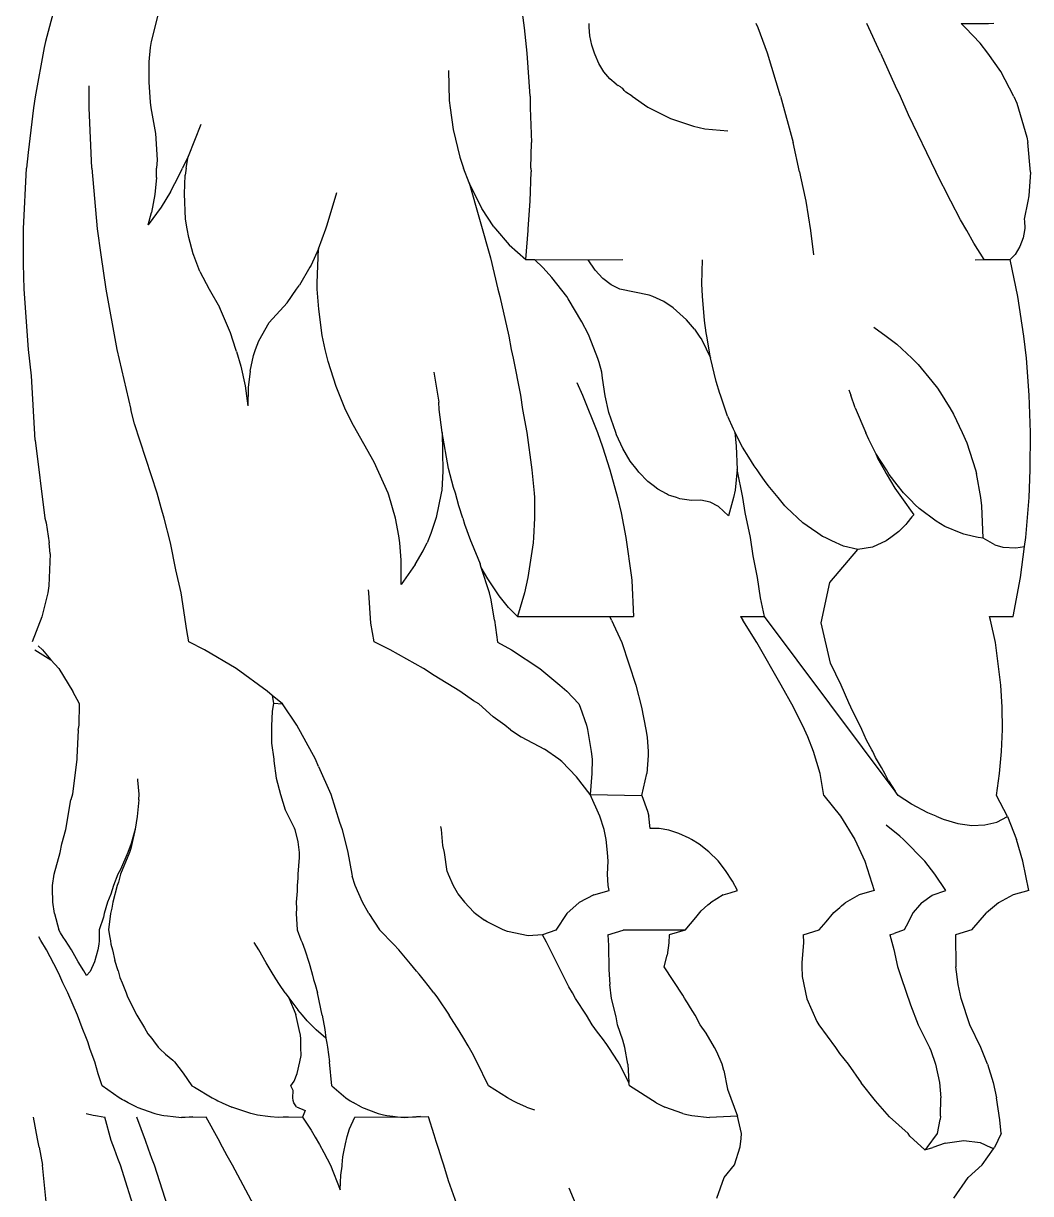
# Model space of a CAD drawing. Extents: x -1563 to 1637, y -685 to 815.
# Drawn here: x 1121.6 to 1187.1, y -41.4 to 34.6 of the extents above; entities that cross this region are included whole.
import ezdxf

# ---------------------------------------------------------------- set-up
doc = ezdxf.new("R2010")
doc.units = 0
doc.header["$MEASUREMENT"] = 0
doc.layers.get('0').update_dxf_attribs({"linetype": 'CONTINUOUS'})

msp = doc.modelspace()

# ---------------------------------------------------------------- linework, layer by layer
at = {"color": 22}
for p, q in [((1124.944, 40.573), (1123.066, 33.437)), ((1154.194, 34.316), (1153.958, 36.089)), ((1130.423, 35.405), (1129.931, 33.435)), ((1154.357, 32.682), (1154.194, 34.316)), ((1158.39, 34.362), (1158.393, 34.605)), ((1158.431, 33.804), (1158.39, 34.362)), ((1169.363, 34.316), (1169.241, 34.605)), ((1169.974, 32.682), (1169.363, 34.316)), ((1177.323, 32.682), (1176.424, 34.605)), ((1182.558, 34.598), (1184.34, 34.604)), ((1182.843, 34.316), (1182.558, 34.598)), ((1183.801, 33.32), (1182.843, 34.316)), ((1184.34, 34.604), (1184.681, 34.619)), ((1158.563, 33.184), (1158.431, 33.804)), ((1122.971, 33.029), (1122.392, 29.839)), ((1123.066, 33.437), (1122.971, 33.029)), ((1129.871, 33.029), (1129.783, 32.103)), ((1129.931, 33.435), (1129.871, 33.029)), ((1158.742, 32.682), (1158.563, 33.184)), ((1184.297, 32.682), (1183.801, 33.32)), ((1129.783, 32.103), (1129.764, 30.783)), ((1154.55, 29.875), (1154.357, 32.682)), ((1158.773, 32.572), (1158.742, 32.682)), ((1159.026, 31.992), (1158.773, 32.572)), ((1159.348, 31.465), (1159.026, 31.992)), ((1170.823, 29.875), (1169.974, 32.682)), ((1177.323, 32.682), (1178.262, 30.551)), ((1185.142, 31.486), (1184.297, 32.682)), ((1149.24, 31.541), (1149.296, 29.594)), ((1159.727, 31.013), (1159.348, 31.465)), ((1185.986, 29.857), (1185.142, 31.486)), ((1125.894, 29.129), (1125.887, 30.555)), ((1129.764, 30.783), (1129.855, 29.499)), ((1160.149, 30.652), (1159.727, 31.013)), ((1160.149, 30.652), (1160.265, 30.577)), ((1160.421, 30.491), (1160.265, 30.577)), ((1160.484, 30.426), (1160.421, 30.491)), ((1160.566, 30.383), (1160.484, 30.426)), ((1178.262, 30.551), (1178.598, 29.875)), ((1122.392, 29.839), (1122.276, 29.129)), ((1154.55, 29.875), (1154.549, 29.129)), ((1160.661, 30.246), (1160.566, 30.383)), ((1160.778, 30.148), (1160.661, 30.246)), ((1161.191, 29.875), (1160.778, 30.148)), ((1161.191, 29.875), (1162.205, 29.173)), ((1170.823, 29.875), (1171.652, 26.876)), ((1178.598, 29.875), (1179.109, 28.679)), ((1185.986, 29.857), (1186.179, 29.427)), ((1122.276, 29.129), (1121.928, 26.228)), ((1126.077, 25.204), (1125.894, 29.129)), ((1129.855, 29.499), (1129.908, 29.129)), ((1129.908, 29.129), (1130.217, 27.454)), ((1149.296, 29.594), (1149.346, 29.129)), ((1149.346, 29.129), (1149.559, 27.713)), ((1154.549, 29.129), (1154.642, 26.876)), ((1162.205, 29.173), (1163.666, 28.426)), ((1186.179, 29.427), (1186.83, 27.215)), ((1163.666, 28.426), (1165.159, 27.919)), ((1179.109, 28.679), (1180.905, 24.97)), ((1130.217, 27.454), (1130.308, 25.746)), ((1133.16, 28.036), (1132.331, 25.963)), ((1149.559, 27.713), (1149.985, 25.925)), ((1165.159, 27.919), (1165.91, 27.757)), ((1165.91, 27.757), (1167.409, 27.622)), ((1154.606, 25.204), (1154.642, 26.876)), ((1172.062, 24.97), (1171.652, 26.876)), ((1186.83, 27.215), (1186.883, 26.876)), ((1187.059, 24.952), (1186.883, 26.876)), ((1121.928, 26.228), (1121.835, 25.204)), ((1132.331, 25.963), (1131.958, 25.204)), ((1132.202, 25.204), (1132.331, 25.963)), ((1149.985, 25.925), (1150.228, 25.204)), ((1121.64, 21.269), (1121.835, 25.204)), ((1126.077, 25.204), (1126.425, 21.269)), ((1130.272, 24.588), (1130.279, 25.204)), ((1130.308, 25.746), (1130.279, 25.204)), ((1131.752, 24.746), (1131.958, 25.204)), ((1132.202, 25.204), (1132.144, 24.753)), ((1150.585, 24.259), (1150.228, 25.204)), ((1154.606, 25.204), (1154.611, 24.97)), ((1130.272, 24.588), (1130.165, 23.489)), ((1131.184, 23.669), (1131.752, 24.746)), ((1132.087, 23.529), (1132.144, 24.753)), ((1154.561, 23.062), (1154.611, 24.97)), ((1172.062, 24.97), (1172.118, 24.641)), ((1172.118, 24.641), (1172.457, 23.062)), ((1181.881, 23.062), (1180.905, 24.97)), ((1187.059, 24.952), (1186.957, 23.4)), ((1131.184, 23.669), (1130.569, 22.667)), ((1141.373, 21.523), (1141.983, 23.614)), ((1150.585, 24.259), (1151.981, 19.38)), ((1151.423, 22.576), (1150.585, 24.259)), ((1130.165, 23.489), (1129.954, 22.327)), ((1132.166, 21.891), (1132.087, 23.529)), ((1154.429, 21.269), (1154.561, 23.062)), ((1172.457, 23.062), (1172.776, 21.161)), ((1182.515, 21.848), (1181.881, 23.062)), ((1186.903, 23.062), (1186.663, 21.897)), ((1186.957, 23.4), (1186.903, 23.062)), ((1130.569, 22.667), (1129.738, 21.528)), ((1129.738, 21.528), (1129.954, 22.327)), ((1152.198, 21.387), (1151.423, 22.576)), ((1132.257, 21.269), (1132.166, 21.891)), ((1141.271, 21.269), (1141.373, 21.523)), ((1152.198, 21.387), (1152.295, 21.269)), ((1182.924, 21.161), (1182.515, 21.848)), ((1186.663, 21.897), (1186.672, 21.754)), ((1186.672, 21.754), (1186.698, 21.294)), ((1186.698, 21.294), (1186.681, 21.161)), ((1121.622, 18.977), (1121.64, 21.269)), ((1126.425, 21.269), (1126.647, 19.566)), ((1132.364, 20.7), (1132.257, 21.269)), ((1132.662, 19.636), (1132.364, 20.7)), ((1140.806, 19.972), (1141.271, 21.269)), ((1152.295, 21.269), (1153.198, 20.227)), ((1154.276, 19.275), (1154.426, 21.161)), ((1154.426, 21.161), (1154.429, 21.269)), ((1172.776, 21.161), (1172.966, 19.577)), ((1183.381, 20.328), (1182.924, 21.161)), ((1186.597, 20.684), (1186.384, 20.108)), ((1186.636, 20.906), (1186.597, 20.684)), ((1186.681, 21.161), (1186.636, 20.906)), ((1140.806, 19.972), (1140.313, 18.898)), ((1140.71, 17.754), (1140.806, 19.972)), ((1153.198, 20.227), (1154.276, 19.275)), ((1184.051, 19.275), (1183.381, 20.328)), ((1186.384, 20.108), (1186.078, 19.604)), ((1126.647, 19.566), (1126.971, 17.336)), ((1132.692, 19.538), (1132.662, 19.636)), ((1133.084, 18.498), (1132.692, 19.538)), ((1151.981, 19.38), (1152.456, 17.336)), ((1154.276, 19.275), (1154.827, 19.275)), ((1154.827, 19.275), (1158.318, 19.239)), ((1155.4, 18.723), (1154.827, 19.275)), ((1158.318, 19.239), (1160.57, 19.275)), ((1158.778, 18.577), (1158.318, 19.239)), ((1165.716, 17.682), (1165.756, 19.242)), ((1183.472, 19.241), (1184.051, 19.275)), ((1184.051, 19.275), (1185.74, 19.275)), ((1186.078, 19.604), (1185.74, 19.275)), ((1186.234, 16.855), (1185.74, 19.275)), ((1121.673, 17.336), (1121.622, 18.977)), ((1133.084, 18.498), (1133.702, 17.336)), ((1140.237, 18.764), (1139.564, 17.595)), ((1140.313, 18.898), (1140.237, 18.764)), ((1155.967, 18.091), (1155.4, 18.723)), ((1159.278, 18.044), (1158.778, 18.577)), ((1139.37, 17.336), (1139.564, 17.595)), ((1140.722, 17.336), (1140.71, 17.754)), ((1156.931, 16.855), (1155.967, 18.091)), ((1159.821, 17.624), (1159.278, 18.044)), ((1160.386, 17.331), (1159.821, 17.624)), ((1165.758, 16.876), (1165.716, 17.682)), ((1121.957, 13.419), (1121.673, 17.336)), ((1126.971, 17.336), (1127.703, 13.419)), ((1133.702, 17.336), (1134.368, 16.173)), ((1138.755, 16.464), (1139.37, 17.336)), ((1140.812, 16.033), (1140.722, 17.336)), ((1152.456, 17.336), (1152.588, 16.855)), ((1152.588, 16.855), (1153.164, 14.286)), ((1157.029, 16.72), (1156.931, 16.855)), ((1162.282, 16.962), (1160.386, 17.331)), ((1162.526, 16.855), (1162.282, 16.962)), ((1163.231, 16.538), (1162.526, 16.855)), ((1165.873, 15.305), (1165.758, 16.876)), ((1186.629, 14.286), (1186.234, 16.855)), ((1135.088, 14.499), (1134.368, 16.173)), ((1137.602, 15.183), (1138.755, 16.464)), ((1141.046, 14.323), (1140.812, 16.033)), ((1157.92, 15.225), (1157.029, 16.72)), ((1163.841, 16.132), (1163.231, 16.538)), ((1164.704, 15.355), (1163.841, 16.132)), ((1158.32, 14.438), (1157.92, 15.225)), ((1165.232, 14.735), (1164.704, 15.355)), ((1165.988, 14.5), (1165.873, 15.305)), ((1135.428, 13.419), (1135.088, 14.499)), ((1136.915, 13.98), (1137.602, 15.183)), ((1165.232, 14.735), (1165.545, 14.286)), ((1166.033, 14.286), (1165.988, 14.5)), ((1176.879, 14.872), (1177.692, 14.286)), ((1136.704, 13.419), (1136.915, 13.98)), ((1141.232, 13.419), (1141.046, 14.323)), ((1153.164, 14.286), (1153.328, 13.419)), ((1158.385, 14.286), (1158.32, 14.438)), ((1158.957, 12.834), (1158.385, 14.286)), ((1165.545, 14.286), (1165.703, 14.046)), ((1165.703, 14.046), (1166.283, 12.888)), ((1166.283, 12.888), (1166.033, 14.286)), ((1177.692, 14.286), (1178.386, 13.774)), ((1178.386, 13.774), (1179.345, 12.87)), ((1186.797, 12.87), (1186.629, 14.286)), ((1122.153, 11.712), (1121.957, 13.419)), ((1127.703, 13.419), (1128.595, 9.531)), ((1135.475, 13.287), (1135.428, 13.419)), ((1135.475, 13.287), (1135.744, 12.348)), ((1136.356, 12.008), (1136.577, 13.038)), ((1136.577, 13.038), (1136.704, 13.419)), ((1141.425, 12.644), (1141.232, 13.419)), ((1153.328, 13.419), (1153.455, 12.87)), ((1135.744, 12.348), (1136.026, 11.064)), ((1141.948, 11.017), (1141.425, 12.644)), ((1153.455, 12.87), (1153.916, 10.459)), ((1159.029, 12.587), (1158.957, 12.834)), ((1159.208, 11.943), (1159.029, 12.587)), ((1166.644, 11.337), (1166.283, 12.888)), ((1179.345, 12.87), (1179.774, 12.451)), ((1179.774, 12.451), (1180.645, 11.373)), ((1186.987, 10.459), (1186.797, 12.87)), ((1122.398, 7.526), (1122.153, 11.712)), ((1136.356, 12.008), (1136.239, 10.957)), ((1148.287, 11.942), (1148.61, 9.995)), ((1159.264, 11.558), (1159.208, 11.943)), ((1159.43, 10.413), (1159.264, 11.558)), ((1136.026, 11.064), (1136.215, 9.762)), ((1136.239, 10.957), (1136.215, 9.762)), ((1142.558, 9.498), (1141.948, 11.017)), ((1157.583, 11.279), (1157.949, 10.459)), ((1166.878, 10.57), (1166.644, 11.337)), ((1175.255, 10.812), (1175.393, 10.459)), ((1180.645, 11.373), (1181.015, 10.918)), ((1181.015, 10.918), (1181.33, 10.432)), ((1148.649, 9.531), (1148.61, 9.995)), ((1153.916, 10.459), (1154.054, 9.531)), ((1157.949, 10.459), (1158.927, 8.031)), ((1159.661, 9.34), (1159.43, 10.413)), ((1166.922, 10.459), (1166.878, 10.57)), ((1167.008, 10.207), (1166.922, 10.459)), ((1167.388, 9.099), (1167.008, 10.207)), ((1175.676, 9.643), (1175.393, 10.459)), ((1181.33, 10.432), (1181.673, 9.869)), ((1187.074, 8.031), (1186.987, 10.459)), ((1128.84, 8.6), (1128.595, 9.531)), ((1143.072, 8.48), (1142.558, 9.498)), ((1148.826, 8.028), (1148.649, 9.531)), ((1154.054, 9.531), (1154.327, 8.031)), ((1160.119, 8.031), (1159.661, 9.34)), ((1175.676, 9.643), (1176.37, 8.002)), ((1181.673, 9.869), (1181.815, 9.638)), ((1181.815, 9.638), (1182.072, 9.214)), ((1182.072, 9.214), (1182.634, 8.031)), ((1130.319, 4.092), (1128.84, 8.6)), ((1144.426, 6.095), (1143.072, 8.48)), ((1167.388, 9.099), (1167.748, 8.271)), ((1148.826, 8.028), (1148.885, 5.516)), ((1149.248, 5.687), (1148.826, 8.028)), ((1154.327, 8.031), (1154.667, 5.599)), ((1158.927, 8.031), (1159.263, 7.097)), ((1160.165, 7.882), (1160.119, 8.031)), ((1160.571, 6.99), (1160.165, 7.882)), ((1167.748, 8.271), (1167.843, 8.046)), ((1167.843, 8.046), (1167.93, 7.151)), ((1168.343, 7.071), (1167.843, 8.046)), ((1176.566, 7.575), (1176.37, 8.002)), ((1182.634, 8.031), (1182.927, 7.351)), ((1187.056, 5.599), (1187.074, 8.031)), ((1122.398, 7.526), (1123.009, 2.474)), ((1159.263, 7.097), (1159.732, 5.599)), ((1161.056, 6.178), (1160.571, 6.99)), ((1167.93, 7.151), (1168.008, 5.629)), ((1168.754, 6.423), (1168.343, 7.071)), ((1177.024, 6.673), (1176.566, 7.575)), ((1182.927, 7.351), (1183.483, 5.599)), ((1145.321, 4.091), (1144.426, 6.095)), ((1161.503, 5.599), (1161.056, 6.178)), ((1169.1, 5.875), (1168.754, 6.423)), ((1177.024, 6.673), (1177.128, 6.366)), ((1177.705, 5.599), (1177.024, 6.673)), ((1177.128, 6.366), (1177.379, 5.911)), ((1148.885, 5.516), (1148.807, 4.291)), ((1149.572, 4.464), (1149.248, 5.687)), ((1154.667, 5.599), (1154.823, 4.091)), ((1159.732, 5.599), (1160.228, 3.815)), ((1161.607, 5.459), (1161.503, 5.599)), ((1162.203, 4.846), (1161.607, 5.459)), ((1168.008, 5.629), (1167.87, 4.291)), ((1168.38, 3.815), (1168.008, 5.629)), ((1169.304, 5.599), (1169.1, 5.875)), ((1169.522, 5.291), (1169.304, 5.599)), ((1177.379, 5.911), (1177.548, 5.613)), ((1177.548, 5.613), (1177.678, 5.365)), ((1177.678, 5.365), (1178.249, 4.416)), ((1177.878, 5.311), (1177.705, 5.599)), ((1183.483, 5.599), (1183.55, 5.361)), ((1183.829, 3.815), (1183.55, 5.361)), ((1186.98, 3.815), (1187.056, 5.599)), ((1162.556, 4.583), (1162.203, 4.846)), ((1162.855, 4.355), (1162.556, 4.583)), ((1169.788, 4.911), (1169.522, 5.291)), ((1170.012, 4.594), (1169.788, 4.911)), ((1170.664, 3.815), (1170.012, 4.594)), ((1178.403, 4.634), (1177.878, 5.311)), ((1178.815, 4.106), (1178.403, 4.634)), ((1130.57, 3.14), (1130.319, 4.092)), ((1145.367, 3.97), (1145.321, 4.091)), ((1145.803, 2.474), (1145.367, 3.97)), ((1148.778, 4.091), (1148.448, 2.507)), ((1148.807, 4.291), (1148.778, 4.091)), ((1149.694, 4.091), (1149.572, 4.464)), ((1149.911, 3.27), (1149.694, 4.091)), ((1154.823, 4.091), (1154.834, 3.815)), ((1154.834, 3.815), (1154.831, 2.475)), ((1160.228, 3.815), (1160.465, 2.808)), ((1163.422, 4.041), (1162.855, 4.355)), ((1163.552, 3.971), (1163.422, 4.041)), ((1163.689, 3.925), (1163.552, 3.971)), ((1164.063, 3.803), (1163.689, 3.925)), ((1164.28, 3.73), (1164.063, 3.803)), ((1167.765, 3.815), (1167.45, 2.622)), ((1167.87, 4.291), (1167.765, 3.815)), ((1168.535, 2.828), (1168.38, 3.815)), ((1171.096, 3.271), (1170.664, 3.815)), ((1178.249, 4.416), (1178.694, 3.815)), ((1178.694, 3.815), (1179.476, 2.693)), ((1179.112, 3.815), (1178.815, 4.106)), ((1179.267, 3.657), (1179.112, 3.815)), ((1183.903, 3.276), (1183.829, 3.815)), ((1186.758, 1.205), (1186.98, 3.815)), ((1130.771, 2.474), (1130.57, 3.14)), ((1150.174, 2.475), (1149.911, 3.27)), ((1165.029, 3.619), (1164.28, 3.73)), ((1165.648, 3.644), (1165.029, 3.619)), ((1166.246, 3.511), (1165.648, 3.644)), ((1166.803, 3.225), (1166.246, 3.511)), ((1167.45, 2.622), (1166.803, 3.225)), ((1171.221, 3.153), (1171.096, 3.271)), ((1172.274, 2.164), (1171.221, 3.153)), ((1179.58, 3.342), (1179.267, 3.657)), ((1179.829, 3.088), (1179.58, 3.342)), ((1180.928, 2.262), (1179.829, 3.088)), ((1183.994, 1.166), (1183.903, 3.276)), ((1123.009, 2.474), (1123.095, 2.158)), ((1131.189, 0.863), (1130.771, 2.474)), ((1146.022, 1.314), (1145.803, 2.474)), ((1148.448, 2.507), (1148.106, 1.476)), ((1150.174, 2.475), (1150.292, 2.076)), ((1154.831, 2.475), (1154.774, 1.205)), ((1160.465, 2.808), (1160.771, 1.205)), ((1168.864, 1.205), (1168.535, 2.828)), ((1179.362, 2.547), (1179.04, 2.14)), ((1179.476, 2.693), (1179.362, 2.547)), ((1123.095, 2.158), (1123.29, 0.863)), ((1150.292, 2.076), (1150.675, 1.018)), ((1172.832, 1.782), (1172.274, 2.164)), ((1173.24, 1.498), (1172.832, 1.782)), ((1178.515, 1.595), (1177.99, 1.205)), ((1178.968, 2.061), (1178.515, 1.595)), ((1179.04, 2.14), (1178.968, 2.061)), ((1181.51, 1.926), (1180.928, 2.262)), ((1182.558, 1.497), (1181.51, 1.926)), ((1123.353, 0.139), (1123.29, 0.863)), ((1131.532, -0.879), (1131.189, 0.863)), ((1146.083, 0.863), (1146.022, 1.314)), ((1146.162, -0.253), (1146.083, 0.863)), ((1147.647, 0.444), (1147.851, 0.863)), ((1148.106, 1.476), (1147.851, 0.863)), ((1150.675, 1.018), (1150.747, 0.863)), ((1150.747, 0.863), (1151.299, -0.51)), ((1154.743, 0.863), (1154.393, -1.378)), ((1154.774, 1.205), (1154.743, 0.863)), ((1160.771, 1.205), (1161.14, -1.378)), ((1169.046, 0.026), (1168.864, 1.205)), ((1173.561, 1.278), (1173.24, 1.498)), ((1173.719, 1.205), (1173.561, 1.278)), ((1174.164, 0.997), (1173.719, 1.205)), ((1174.91, 0.642), (1174.164, 0.997)), ((1177.688, 0.988), (1176.802, 0.592)), ((1177.99, 1.205), (1177.688, 0.988)), ((1182.727, 1.426), (1182.558, 1.497)), ((1182.904, 1.386), (1182.727, 1.426)), ((1183.551, 1.232), (1182.904, 1.386)), ((1183.667, 1.202), (1183.551, 1.232)), ((1183.994, 1.166), (1183.667, 1.202)), ((1184.739, 0.738), (1183.994, 1.166)), ((1186.681, 0.628), (1186.758, 1.205)), ((1123.353, 0.139), (1123.278, -1.93)), ((1147.084, -0.552), (1147.596, 0.348)), ((1147.596, 0.348), (1147.647, 0.444)), ((1169.33, -1.378), (1169.046, 0.026)), ((1174.024, -1.713), (1175.849, 0.437)), ((1175.849, 0.437), (1174.91, 0.642)), ((1176.802, 0.592), (1175.849, 0.437)), ((1184.739, 0.738), (1185.273, 0.591)), ((1185.273, 0.591), (1186.11, 0.544)), ((1186.11, 0.544), (1186.681, 0.628)), ((1186.414, -1.378), (1186.681, 0.628)), ((1146.176, -1.836), (1146.162, -0.253)), ((1147.084, -0.552), (1146.176, -1.836)), ((1151.371, -0.732), (1151.299, -0.51)), ((1151.809, -1.484), (1151.371, -0.732)), ((1151.905, -2.373), (1151.371, -0.732)), ((1131.877, -2.373), (1131.532, -0.879)), ((1152.416, -2.373), (1151.809, -1.484)), ((1154.393, -1.378), (1154.189, -2.373)), ((1161.14, -1.378), (1161.158, -1.577)), ((1169.532, -2.709), (1169.33, -1.378)), ((1185.95, -3.922), (1186.414, -1.378)), ((1123.278, -1.93), (1123.207, -2.373)), ((1144.069, -2.373), (1144.041, -2.187)), ((1161.158, -1.577), (1161.276, -3.922)), ((1173.461, -4.333), (1174.024, -1.713)), ((1123.207, -2.373), (1122.822, -3.948)), ((1132.235, -4.821), (1131.877, -2.373)), ((1144.202, -4.347), (1144.069, -2.373)), ((1152.016, -2.847), (1151.905, -2.373)), ((1152.228, -4.162), (1152.016, -2.847)), ((1152.541, -2.582), (1152.416, -2.373)), ((1153.138, -3.339), (1152.541, -2.582)), ((1154.189, -2.373), (1153.739, -3.922)), ((1169.778, -3.922), (1169.532, -2.709)), ((1153.739, -3.922), (1153.138, -3.339)), ((1122.822, -3.948), (1122.201, -5.575)), ((1144.412, -5.575), (1144.202, -4.347)), ((1152.228, -4.162), (1152.429, -5.597)), ((1153.739, -3.922), (1159.726, -3.922)), ((1159.726, -3.922), (1161.276, -3.922)), ((1159.846, -4.162), (1159.726, -3.922)), ((1159.846, -4.162), (1160.504, -5.62)), ((1168.227, -3.922), (1169.778, -3.922)), ((1168.227, -3.922), (1168.384, -4.162)), ((1169.277, -5.62), (1168.384, -4.162)), ((1178.266, -15.269), (1169.778, -3.922)), ((1174.075, -6.943), (1173.461, -4.333)), ((1184.464, -4.162), (1184.399, -3.922)), ((1184.399, -3.922), (1185.95, -3.922)), ((1184.782, -5.62), (1184.464, -4.162)), ((1132.373, -5.575), (1132.235, -4.821)), ((1122.363, -6.078), (1123.409, -6.726)), ((1122.58, -5.832), (1122.872, -6.078)), ((1122.872, -6.078), (1123.409, -6.726)), ((1133.4, -6.078), (1132.373, -5.575)), ((1135.445, -7.292), (1133.4, -6.078)), ((1145.027, -5.878), (1144.412, -5.575)), ((1145.457, -6.078), (1145.027, -5.878)), ((1147.632, -7.292), (1145.457, -6.078)), ((1152.429, -5.597), (1153.336, -6.078)), ((1153.336, -6.078), (1155.188, -7.292)), ((1160.504, -5.62), (1161.42, -8.373)), ((1170.868, -8.373), (1169.277, -5.62)), ((1185.146, -8.373), (1184.782, -5.62)), ((1123.409, -6.726), (1123.933, -7.292)), ((1123.933, -7.292), (1124.827, -8.789)), ((1137.456, -8.769), (1135.445, -7.292)), ((1148.311, -7.754), (1147.632, -7.292)), ((1155.188, -7.292), (1156.488, -8.373)), ((1174.771, -8.373), (1174.075, -6.943)), ((1149.973, -8.769), (1148.311, -7.754)), ((1125.26, -9.6), (1124.827, -8.789)), ((1137.789, -9.05), (1137.456, -8.769)), ((1138.463, -9.6), (1137.789, -9.05)), ((1137.789, -9.05), (1137.875, -9.554)), ((1150.881, -9.39), (1149.973, -8.769)), ((1156.488, -8.373), (1156.935, -8.769)), ((1156.935, -8.769), (1157.727, -9.6)), ((1161.42, -8.373), (1161.785, -9.81)), ((1171.662, -9.81), (1170.868, -8.373)), ((1175.253, -9.539), (1174.771, -8.373)), ((1185.232, -9.81), (1185.146, -8.373)), ((1125.237, -10.984), (1125.26, -9.6)), ((1137.875, -9.554), (1137.785, -10.1)), ((1137.875, -9.554), (1138.463, -9.6)), ((1139.397, -10.984), (1138.463, -9.6)), ((1151.229, -9.6), (1150.881, -9.39)), ((1152.15, -10.431), (1151.229, -9.6)), ((1157.727, -9.6), (1157.811, -9.81)), ((1157.811, -9.81), (1158.221, -10.984)), ((1161.785, -9.81), (1162.08, -11.253)), ((1172.387, -11.253), (1171.662, -9.81)), ((1175.399, -9.81), (1175.253, -9.539)), ((1176.101, -11.253), (1175.399, -9.81)), ((1185.247, -11.253), (1185.232, -9.81)), ((1137.785, -10.1), (1137.75, -11.028)), ((1152.901, -10.984), (1152.15, -10.431)), ((1125.191, -11.304), (1125.086, -13.072)), ((1125.191, -11.304), (1125.237, -10.984)), ((1137.75, -11.028), (1137.746, -12.152)), ((1140.597, -13.187), (1139.397, -10.984)), ((1153.277, -11.291), (1152.901, -10.984)), ((1153.277, -11.291), (1153.976, -11.744)), ((1158.221, -10.984), (1158.28, -11.253)), ((1158.28, -11.253), (1158.526, -12.692)), ((1162.08, -11.253), (1162.157, -11.754)), ((1172.602, -11.727), (1172.387, -11.253)), ((1176.407, -11.953), (1176.101, -11.253)), ((1185.189, -12.692), (1185.247, -11.253)), ((1137.746, -12.152), (1137.894, -13.187)), ((1153.976, -11.744), (1155.496, -12.538)), ((1162.157, -11.754), (1162.222, -12.692)), ((1172.974, -12.692), (1172.602, -11.727)), ((1176.751, -12.582), (1176.407, -11.953)), ((1156.416, -13.187), (1155.496, -12.538)), ((1158.526, -12.692), (1158.585, -13.187)), ((1162.222, -12.692), (1162.227, -12.953)), ((1173.391, -14.123), (1172.974, -12.692)), ((1176.811, -12.692), (1176.751, -12.582)), ((1177, -13.074), (1176.811, -12.692)), ((1185.061, -14.123), (1185.189, -12.692)), ((1125.088, -13.187), (1124.808, -15.472)), ((1125.086, -13.072), (1125.088, -13.187)), ((1137.894, -13.187), (1137.894, -13.288)), ((1137.894, -13.288), (1138.048, -14.423)), ((1140.791, -13.668), (1140.597, -13.187)), ((1140.791, -13.668), (1141.603, -15.472)), ((1156.61, -13.339), (1156.416, -13.187)), ((1157.575, -14.344), (1156.61, -13.339)), ((1158.585, -13.187), (1158.566, -14.123)), ((1162.227, -12.953), (1162.14, -14.123)), ((1177.375, -13.735), (1177, -13.074)), ((1138.048, -14.423), (1138.339, -15.488)), ((1158.448, -15.494), (1157.575, -14.344)), ((1158.566, -14.123), (1158.448, -15.494)), ((1161.82, -15.538), (1162.14, -14.123)), ((1173.647, -15.538), (1173.391, -14.123)), ((1177.613, -14.16), (1177.375, -13.735)), ((1177.835, -14.589), (1177.613, -14.16)), ((1184.861, -15.538), (1185.061, -14.123)), ((1129.067, -14.554), (1129.059, -14.469)), ((1129.15, -15.472), (1129.067, -14.554)), ((1177.835, -14.589), (1178.266, -15.269)), ((1124.385, -17.757), (1124.715, -15.831)), ((1124.808, -15.472), (1124.715, -15.831)), ((1129.134, -15.828), (1129.02, -16.914)), ((1129.134, -15.828), (1129.15, -15.472)), ((1138.339, -15.488), (1138.637, -16.479)), ((1141.603, -15.472), (1142.172, -17.282)), ((1159.072, -16.898), (1158.448, -15.494)), ((1158.448, -15.494), (1161.82, -15.538)), ((1161.82, -15.538), (1162.173, -16.559)), ((1173.647, -15.538), (1174.718, -16.898)), ((1178.354, -15.407), (1178.266, -15.269)), ((1178.467, -15.538), (1178.354, -15.407)), ((1179.333, -16.105), (1178.467, -15.538)), ((1185.574, -16.918), (1184.861, -15.538)), ((1138.637, -16.479), (1139.224, -17.643)), ((1162.173, -16.559), (1162.256, -16.898)), ((1180.39, -16.671), (1179.333, -16.105)), ((1180.94, -16.898), (1180.39, -16.671)), ((1129.02, -16.914), (1128.896, -17.726)), ((1142.172, -17.282), (1142.341, -17.757)), ((1159.353, -17.757), (1159.072, -16.898)), ((1162.351, -17.694), (1162.256, -16.898)), ((1174.718, -16.898), (1175.641, -18.401)), ((1178.581, -18.191), (1177.69, -17.467)), ((1180.94, -16.898), (1181.394, -17.095)), ((1181.394, -17.095), (1182.344, -17.371)), ((1182.344, -17.371), (1183.252, -17.494)), ((1183.252, -17.494), (1184.104, -17.462)), ((1184.104, -17.462), (1184.886, -17.28)), ((1184.886, -17.28), (1185.574, -16.918)), ((1185.574, -16.918), (1186.156, -18.401)), ((1124.118, -18.687), (1124.385, -17.757)), ((1128.896, -17.726), (1128.596, -18.987)), ((1128.896, -17.726), (1128.62, -18.657)), ((1139.224, -17.643), (1139.265, -17.757)), ((1139.265, -17.757), (1139.465, -18.554)), ((1142.341, -17.757), (1142.697, -19.242)), ((1148.788, -17.757), (1148.746, -17.555)), ((1148.881, -18.79), (1148.788, -17.757)), ((1159.489, -18.401), (1159.353, -17.757)), ((1162.943, -17.694), (1162.351, -17.694)), ((1163.571, -17.798), (1162.943, -17.694)), ((1164.225, -18.006), (1163.571, -17.798)), ((1164.894, -18.313), (1164.225, -18.006)), ((1178.809, -18.401), (1178.581, -18.191)), ((1124.004, -19.242), (1124.118, -18.687)), ((1128.62, -18.657), (1128.403, -19.242)), ((1128.596, -18.987), (1128.509, -19.242)), ((1139.465, -18.554), (1139.536, -19.242)), ((1148.977, -19.242), (1148.881, -18.79)), ((1159.585, -19.242), (1159.489, -18.401)), ((1165.042, -18.401), (1164.894, -18.313)), ((1165.538, -18.715), (1165.042, -18.401)), ((1166.158, -19.205), (1165.538, -18.715)), ((1175.641, -18.401), (1176.306, -19.823)), ((1180.198, -19.805), (1178.809, -18.401)), ((1186.576, -19.823), (1186.156, -18.401)), ((1123.631, -20.665), (1124.004, -19.242)), ((1128.403, -19.242), (1127.932, -20.346)), ((1128.509, -19.242), (1127.942, -20.665)), ((1139.551, -19.566), (1139.449, -20.665)), ((1139.536, -19.242), (1139.551, -19.566)), ((1142.697, -19.242), (1142.956, -20.665)), ((1149.169, -20.492), (1148.977, -19.242)), ((1159.618, -19.823), (1159.585, -19.242)), ((1166.775, -19.799), (1166.158, -19.205)), ((1127.932, -20.346), (1127.766, -20.665)), ((1149.169, -20.492), (1149.227, -20.665)), ((1159.583, -20.665), (1159.618, -19.823)), ((1167.257, -20.417), (1166.775, -19.799)), ((1167.706, -21.119), (1167.257, -20.417)), ((1176.306, -19.823), (1176.917, -21.727)), ((1180.858, -20.656), (1180.198, -19.805)), ((1186.953, -21.727), (1186.576, -19.823)), ((1123.519, -21.387), (1123.631, -20.665)), ((1127.766, -20.665), (1127.469, -21.387)), ((1127.793, -21.181), (1127.716, -21.387)), ((1127.942, -20.665), (1127.793, -21.181)), ((1139.454, -20.925), (1139.41, -21.387)), ((1139.449, -20.665), (1139.454, -20.925)), ((1142.956, -20.665), (1142.992, -20.79)), ((1143.188, -21.387), (1142.992, -20.79)), ((1149.227, -20.665), (1149.548, -21.387)), ((1159.632, -21.387), (1159.583, -20.665)), ((1168.023, -21.727), (1167.706, -21.119)), ((1181.576, -21.727), (1180.858, -20.656)), ((1123.51, -21.584), (1123.519, -21.387)), ((1123.543, -22.487), (1123.51, -21.584)), ((1127.3, -21.95), (1127.082, -22.487)), ((1127.469, -21.387), (1127.3, -21.95)), ((1127.716, -21.387), (1127.429, -22.487)), ((1139.415, -21.763), (1139.356, -22.487)), ((1139.41, -21.387), (1139.415, -21.763)), ((1143.668, -22.487), (1143.188, -21.387)), ((1149.548, -21.387), (1149.8, -21.841)), ((1149.8, -21.841), (1149.845, -21.931)), ((1149.845, -21.931), (1150.294, -22.487)), ((1158.684, -22.005), (1157.743, -22.504)), ((1158.684, -22.005), (1159.692, -21.727)), ((1159.692, -21.727), (1159.632, -21.387)), ((1167.097, -22.005), (1166.263, -22.511)), ((1167.097, -22.005), (1167.553, -21.87)), ((1167.553, -21.87), (1168.023, -21.727)), ((1175.944, -22.005), (1175.025, -22.514)), ((1176.917, -21.727), (1175.944, -22.005)), ((1179.981, -22.522), (1180.682, -22.022)), ((1180.682, -22.022), (1181.576, -21.727)), ((1185.951, -22.005), (1184.987, -22.531)), ((1186.953, -21.727), (1185.951, -22.005)), ((1123.649, -23.216), (1123.543, -22.487)), ((1127.082, -22.487), (1126.866, -23.216)), ((1127.429, -22.487), (1127.371, -22.868)), ((1139.356, -22.487), (1139.367, -22.878)), ((1144.066, -23.216), (1143.668, -22.487)), ((1150.294, -22.487), (1150.903, -23.136)), ((1156.944, -23.216), (1157.743, -22.504)), ((1165.673, -23.048), (1166.106, -22.659)), ((1166.106, -22.659), (1166.263, -22.511)), ((1174.673, -22.813), (1174.791, -22.708)), ((1174.791, -22.708), (1175.025, -22.514)), ((1179.858, -22.671), (1179.438, -23.143)), ((1179.981, -22.522), (1179.858, -22.671)), ((1184.987, -22.531), (1184.207, -23.163)), ((1123.649, -23.216), (1123.921, -24.274)), ((1126.824, -23.443), (1126.549, -24.274)), ((1126.866, -23.216), (1126.824, -23.443)), ((1127.287, -23.216), (1127.148, -24.274)), ((1127.371, -22.868), (1127.287, -23.216)), ((1139.367, -22.878), (1139.351, -23.216)), ((1139.351, -23.216), (1139.421, -24.274)), ((1144.066, -23.216), (1144.761, -24.274)), ((1150.903, -23.136), (1150.999, -23.216)), ((1150.999, -23.216), (1151.593, -23.648)), ((1156.944, -23.216), (1156.22, -24.288)), ((1164.63, -24.288), (1165.33, -23.471)), ((1165.33, -23.471), (1165.571, -23.14)), ((1165.571, -23.14), (1165.673, -23.048)), ((1173.795, -23.751), (1174.285, -23.142)), ((1174.285, -23.142), (1174.673, -22.813)), ((1179.296, -23.431), (1179.117, -23.787)), ((1179.438, -23.143), (1179.296, -23.431)), ((1183.249, -24.271), (1184.207, -23.163)), ((1124.033, -24.47), (1123.921, -24.274)), ((1126.549, -24.274), (1126.54, -24.772)), ((1127.148, -24.274), (1127.239, -24.78)), ((1139.421, -24.274), (1139.662, -24.913)), ((1145.694, -25.235), (1144.761, -24.274)), ((1151.749, -23.762), (1151.593, -23.648)), ((1152.794, -24.274), (1151.749, -23.762)), ((1153.076, -24.393), (1152.794, -24.274)), ((1156.22, -24.288), (1155.366, -24.604)), ((1159.596, -24.604), (1160.596, -24.286)), ((1162.305, -24.298), (1160.596, -24.286)), ((1164.63, -24.288), (1162.305, -24.298)), ((1164.63, -24.288), (1163.593, -24.604)), ((1172.301, -24.604), (1173.335, -24.279)), ((1173.335, -24.279), (1173.795, -23.751)), ((1178.858, -24.276), (1178.206, -24.507)), ((1179.117, -23.787), (1178.858, -24.276)), ((1183.249, -24.271), (1182.2, -24.604)), ((1122.754, -24.962), (1122.622, -24.738)), ((1123.121, -25.582), (1122.754, -24.962)), ((1124.21, -24.747), (1124.033, -24.47)), ((1124.355, -24.975), (1124.21, -24.747)), ((1124.743, -25.582), (1124.355, -24.975)), ((1126.536, -24.992), (1126.532, -25.213)), ((1126.54, -24.772), (1126.536, -24.992)), ((1127.239, -24.78), (1127.278, -24.998)), ((1127.278, -24.998), (1127.314, -25.195)), ((1139.662, -24.913), (1139.731, -25.095)), ((1154.426, -24.659), (1153.076, -24.393)), ((1155.366, -24.604), (1154.426, -24.659)), ((1155.617, -25.085), (1155.366, -24.604)), ((1159.596, -24.604), (1159.645, -25.298)), ((1163.593, -24.604), (1163.567, -25.115)), ((1172.301, -24.604), (1172.314, -25.1)), ((1177.926, -24.604), (1178.206, -24.507)), ((1177.926, -24.604), (1178.195, -25.547)), ((1182.2, -24.604), (1182.225, -26.676)), ((1123.836, -26.945), (1123.121, -25.582)), ((1125.19, -26.362), (1124.743, -25.582)), ((1126.455, -25.582), (1126.243, -26.347)), ((1126.532, -25.213), (1126.455, -25.582)), ((1127.314, -25.195), (1127.418, -25.582)), ((1127.418, -25.582), (1127.555, -26.264)), ((1136.93, -25.582), (1136.619, -25.096)), ((1137.407, -26.413), (1136.93, -25.582)), ((1139.731, -25.095), (1139.915, -25.582)), ((1139.915, -25.582), (1140.182, -26.436)), ((1146.012, -25.582), (1145.694, -25.235)), ((1146.784, -26.49), (1146.012, -25.582)), ((1157.073, -27.97), (1155.617, -25.085)), ((1159.645, -25.298), (1159.668, -26.848)), ((1163.567, -25.115), (1163.451, -25.92)), ((1172.314, -25.1), (1172.217, -26.417)), ((1178.195, -25.547), (1178.431, -26.665)), ((1125.549, -26.945), (1125.19, -26.362)), ((1126.243, -26.347), (1125.951, -26.972)), ((1127.786, -26.945), (1127.555, -26.264)), ((1137.713, -26.954), (1137.407, -26.413)), ((1140.182, -26.436), (1140.346, -26.983)), ((1147.175, -26.953), (1146.784, -26.49)), ((1163.261, -26.686), (1163.451, -25.92)), ((1172.217, -26.417), (1172.2, -26.645)), ((1123.983, -27.268), (1123.836, -26.945)), ((1124.189, -27.706), (1123.983, -27.268)), ((1125.729, -27.25), (1125.549, -26.945)), ((1125.951, -26.972), (1125.729, -27.25)), ((1127.786, -26.945), (1127.9, -27.361)), ((1127.9, -27.361), (1128.044, -27.723)), ((1138.032, -27.462), (1137.713, -26.954)), ((1140.346, -26.983), (1140.409, -27.228)), ((1140.409, -27.228), (1140.484, -27.496)), ((1147.34, -27.162), (1147.175, -26.953)), ((1147.684, -27.596), (1147.34, -27.162)), ((1159.668, -26.848), (1159.722, -27.82)), ((1164.468, -28.525), (1163.261, -26.686)), ((1172.2, -26.645), (1172.226, -27.298)), ((1172.226, -27.298), (1172.531, -28.757)), ((1178.431, -26.665), (1178.663, -27.37)), ((1182.377, -27.82), (1182.225, -26.676)), ((1124.508, -28.36), (1124.189, -27.706)), ((1128.044, -27.723), (1128.302, -28.36)), ((1138.266, -27.832), (1138.032, -27.462)), ((1138.643, -28.36), (1138.266, -27.832)), ((1140.484, -27.496), (1140.578, -27.83)), ((1140.578, -27.83), (1140.725, -28.36)), ((1147.92, -27.892), (1147.684, -27.596)), ((1148.289, -28.36), (1147.92, -27.892)), ((1157.303, -28.36), (1157.073, -27.97)), ((1159.84, -28.741), (1159.722, -27.82)), ((1178.663, -27.37), (1179.266, -29.135)), ((1182.566, -28.741), (1182.377, -27.82)), ((1125.137, -29.82), (1124.508, -28.36)), ((1128.302, -28.36), (1128.369, -28.553)), ((1128.369, -28.553), (1128.903, -29.673)), ((1138.643, -28.36), (1138.865, -28.695)), ((1138.865, -28.695), (1139.458, -29.475)), ((1138.865, -28.695), (1139.317, -29.775)), ((1141.047, -29.82), (1140.725, -28.36)), ((1148.289, -28.36), (1148.528, -28.686)), ((1148.528, -28.686), (1149.3, -29.82)), ((1157.506, -28.741), (1157.303, -28.36)), ((1158.208, -29.82), (1157.506, -28.741)), ((1160.132, -29.929), (1159.84, -28.741)), ((1164.587, -28.719), (1164.468, -28.525)), ((1164.687, -28.88), (1164.587, -28.719)), ((1164.777, -29.026), (1164.687, -28.88)), ((1172.531, -28.757), (1173.182, -30.225)), ((1183.12, -30.454), (1182.566, -28.741)), ((1139.762, -29.82), (1139.458, -29.475)), ((1164.976, -29.341), (1164.777, -29.026)), ((1165.279, -29.822), (1164.976, -29.341)), ((1179.266, -29.135), (1179.758, -30.454)), ((1125.45, -30.649), (1125.137, -29.82)), ((1128.903, -29.673), (1128.999, -29.82)), ((1128.999, -29.82), (1129.491, -30.649)), ((1139.544, -30.74), (1139.317, -29.775)), ((1140.062, -30.182), (1139.762, -29.82)), ((1140.645, -30.778), (1140.062, -30.182)), ((1141.047, -29.82), (1141.202, -30.755)), ((1149.937, -30.833), (1149.3, -29.82)), ((1158.586, -30.454), (1158.208, -29.82)), ((1160.225, -30.454), (1160.132, -29.929)), ((1165.611, -30.454), (1165.279, -29.822)), ((1173.182, -30.225), (1173.311, -30.454)), ((1125.72, -31.33), (1125.45, -30.649)), ((1129.491, -30.649), (1129.716, -31.028)), ((1129.716, -31.028), (1129.96, -31.33)), ((1139.632, -31.121), (1139.544, -30.74)), ((1139.645, -31.354), (1139.632, -31.121)), ((1141.275, -31.315), (1140.645, -30.778)), ((1141.202, -30.755), (1141.275, -31.315)), ((1150.246, -31.328), (1149.937, -30.833)), ((1158.94, -30.914), (1158.586, -30.454)), ((1159.255, -31.327), (1158.94, -30.914)), ((1160.572, -31.448), (1160.225, -30.454)), ((1165.988, -30.994), (1165.611, -30.454)), ((1166.539, -31.909), (1165.988, -30.994)), ((1173.311, -30.454), (1174.386, -31.909)), ((1179.758, -30.454), (1180.512, -31.909)), ((1183.842, -31.909), (1183.12, -30.454)), ((1125.8, -31.558), (1125.72, -31.33)), ((1125.971, -32.04), (1125.8, -31.558)), ((1129.96, -31.33), (1130.086, -31.495)), ((1130.086, -31.495), (1130.386, -31.885)), ((1130.386, -31.885), (1130.499, -31.998)), ((1139.657, -31.914), (1139.645, -31.354)), ((1139.666, -32.443), (1139.657, -31.914)), ((1141.275, -31.315), (1141.341, -31.641)), ((1141.341, -31.641), (1141.379, -31.898)), ((1141.379, -31.898), (1141.514, -32.853)), ((1150.527, -31.813), (1150.246, -31.328)), ((1150.791, -32.27), (1150.527, -31.813)), ((1159.546, -31.73), (1159.255, -31.327)), ((1159.675, -31.909), (1159.546, -31.73)), ((1160.262, -32.853), (1159.675, -31.909)), ((1160.701, -31.909), (1160.572, -31.448)), ((1160.901, -33.008), (1160.701, -31.909)), ((1166.685, -32.198), (1166.539, -31.909)), ((1174.386, -31.909), (1174.649, -32.317)), ((1180.512, -31.909), (1180.598, -32.111)), ((1184.283, -33.008), (1183.842, -31.909)), ((1126.256, -32.853), (1125.971, -32.04)), ((1130.499, -31.998), (1130.857, -32.358)), ((1130.857, -32.358), (1131.344, -32.742)), ((1139.593, -32.853), (1139.666, -32.443)), ((1151.099, -32.853), (1150.791, -32.27)), ((1167.02, -33.008), (1166.685, -32.198)), ((1174.649, -32.317), (1175.208, -33.008)), ((1180.598, -32.111), (1180.891, -33.008)), ((1126.489, -33.626), (1126.256, -32.853)), ((1131.344, -32.742), (1131.436, -32.853)), ((1131.436, -32.853), (1132.011, -33.583)), ((1139.422, -33.605), (1139.593, -32.853)), ((1141.658, -34.413), (1141.514, -32.853)), ((1151.848, -34.413), (1151.099, -32.853)), ((1160.352, -33.008), (1160.262, -32.853)), ((1160.957, -34.187), (1160.352, -33.008)), ((1160.901, -33.008), (1160.957, -34.187)), ((1167.148, -33.415), (1167.02, -33.008)), ((1167.148, -33.415), (1167.383, -34.624)), ((1175.208, -33.008), (1176.063, -34.212)), ((1180.891, -33.008), (1181.161, -34.187)), ((1184.283, -33.008), (1184.642, -34.187)), ((1126.747, -34.413), (1126.489, -33.626)), ((1132.011, -33.583), (1132.572, -34.413)), ((1139.006, -34.413), (1139.211, -34.102)), ((1139.211, -34.102), (1139.422, -33.605)), ((1161.003, -34.413), (1160.957, -34.187)), ((1181.161, -34.187), (1181.232, -35.178)), ((1184.642, -34.187), (1184.866, -35.176)), ((1127.856, -35.186), (1126.747, -34.413)), ((1132.572, -34.413), (1132.735, -34.504)), ((1132.735, -34.504), (1133.88, -35.186)), ((1139.144, -34.718), (1139.006, -34.413)), ((1139.124, -35.186), (1139.144, -34.718)), ((1141.658, -34.413), (1142.586, -35.186)), ((1153.076, -35.186), (1151.848, -34.413)), ((1162.736, -35.521), (1161.003, -34.413)), ((1167.383, -34.624), (1168.02, -36.38)), ((1176.984, -35.387), (1176.063, -34.212)), ((1128.066, -35.309), (1127.856, -35.186)), ((1128.162, -35.369), (1128.066, -35.309)), ((1128.428, -35.521), (1128.162, -35.369)), ((1129.004, -35.799), (1128.428, -35.521)), ((1133.88, -35.186), (1134.152, -35.326)), ((1134.152, -35.326), (1134.254, -35.381)), ((1134.254, -35.381), (1134.533, -35.521)), ((1134.533, -35.521), (1135.177, -35.799)), ((1139.143, -35.365), (1139.124, -35.186)), ((1139.202, -35.521), (1139.143, -35.365)), ((1139.362, -35.778), (1139.202, -35.521)), ((1142.586, -35.186), (1142.859, -35.373)), ((1142.859, -35.373), (1143.048, -35.5)), ((1143.598, -35.799), (1143.048, -35.5)), ((1153.468, -35.398), (1153.076, -35.186)), ((1153.698, -35.521), (1153.468, -35.398)), ((1154.317, -35.799), (1153.698, -35.521)), ((1162.736, -35.521), (1163.312, -35.799)), ((1177.9, -36.411), (1176.984, -35.387)), ((1181.213, -36.379), (1181.232, -35.178)), ((1185.085, -36.621), (1184.866, -35.176)), ((1122.541, -37.858), (1122.272, -36.435)), ((1125.691, -36.213), (1126.16, -36.316)), ((1126.16, -36.316), (1126.305, -36.337)), ((1126.305, -36.337), (1126.441, -36.358)), ((1126.441, -36.358), (1126.917, -36.444)), ((1127.336, -37.949), (1126.917, -36.444)), ((1129.548, -37.949), (1128.987, -36.435)), ((1129.004, -35.799), (1130.167, -36.213)), ((1130.167, -36.213), (1130.625, -36.311)), ((1130.625, -36.311), (1130.748, -36.339)), ((1130.748, -36.339), (1130.993, -36.364)), ((1130.993, -36.364), (1131.365, -36.408)), ((1131.365, -36.408), (1131.903, -36.463)), ((1131.903, -36.463), (1132.628, -36.409)), ((1133.499, -36.436), (1131.903, -36.463)), ((1134.275, -37.858), (1133.499, -36.436)), ((1135.301, -35.84), (1135.177, -35.799)), ((1136.402, -36.213), (1135.301, -35.84)), ((1136.836, -36.303), (1136.402, -36.213)), ((1137.001, -36.339), (1136.836, -36.303)), ((1137.323, -36.372), (1137.001, -36.339)), ((1137.672, -36.413), (1137.323, -36.372)), ((1138.173, -36.463), (1137.672, -36.413)), ((1138.832, -36.414), (1138.173, -36.463)), ((1139.765, -36.439), (1138.173, -36.463)), ((1139.362, -35.778), (1139.931, -36.014)), ((1139.931, -36.014), (1139.765, -36.439)), ((1139.765, -36.439), (1140.322, -37.279)), ((1142.815, -37.206), (1143.166, -36.44)), ((1146.357, -36.463), (1143.166, -36.44)), ((1143.598, -35.799), (1144.674, -36.213)), ((1144.674, -36.213), (1145.03, -36.292)), ((1145.03, -36.292), (1145.229, -36.34)), ((1145.229, -36.34), (1145.634, -36.382)), ((1145.634, -36.382), (1145.929, -36.419)), ((1145.929, -36.419), (1146.357, -36.463)), ((1146.357, -36.463), (1147.434, -36.384)), ((1147.954, -36.424), (1146.357, -36.463)), ((1148.317, -37.587), (1147.954, -36.424)), ((1154.317, -35.799), (1154.838, -35.975)), ((1164.474, -36.213), (1163.312, -35.799)), ((1164.474, -36.213), (1164.729, -36.267)), ((1164.729, -36.267), (1165.056, -36.342)), ((1165.056, -36.342), (1166.209, -36.463)), ((1168.02, -36.38), (1166.209, -36.463)), ((1168.295, -37.501), (1168.02, -36.38)), ((1179.122, -37.501), (1177.9, -36.411)), ((1181.213, -36.379), (1181.199, -36.604)), ((1142.669, -37.696), (1142.815, -37.206)), ((1181.034, -37.501), (1181.199, -36.604)), ((1185.155, -37.501), (1185.085, -36.621)), ((1122.643, -38.388), (1122.541, -37.858)), ((1127.545, -38.514), (1127.336, -37.949)), ((1129.76, -38.514), (1129.548, -37.949)), ((1134.569, -38.388), (1134.275, -37.858)), ((1140.322, -37.279), (1140.588, -37.736)), ((1140.588, -37.736), (1140.873, -38.222)), ((1142.548, -38.178), (1142.669, -37.696)), ((1148.455, -38.023), (1148.317, -37.587)), ((1168.195, -38.376), (1168.257, -37.823)), ((1168.257, -37.823), (1168.295, -37.501)), ((1179.218, -37.675), (1179.122, -37.501)), ((1179.218, -37.675), (1180.201, -38.573)), ((1180.36, -38.407), (1181.034, -37.501)), ((1181.53, -38.124), (1182.73, -37.955)), ((1182.73, -37.955), (1183.789, -38.086)), ((1185.155, -37.501), (1184.722, -38.407)), ((1122.643, -38.388), (1122.854, -39.568)), ((1127.76, -39.117), (1127.545, -38.514)), ((1129.978, -39.117), (1129.76, -38.514)), ((1134.874, -38.952), (1134.569, -38.388)), ((1140.873, -38.222), (1141.148, -38.74)), ((1141.148, -38.74), (1141.578, -39.568)), ((1142.382, -39.03), (1142.446, -38.696)), ((1142.446, -38.696), (1142.548, -38.178)), ((1148.597, -38.488), (1148.455, -38.023)), ((1148.839, -39.235), (1148.597, -38.488)), ((1167.828, -39.549), (1168.195, -38.376)), ((1180.36, -38.407), (1180.201, -38.573)), ((1180.201, -38.573), (1180.717, -38.407)), ((1181.53, -38.124), (1180.717, -38.407)), ((1183.789, -38.086), (1184.495, -38.414)), ((1183.931, -39.539), (1184.658, -38.498)), ((1184.658, -38.498), (1184.495, -38.414)), ((1184.658, -38.498), (1184.722, -38.407)), ((1127.924, -39.568), (1127.76, -39.117)), ((1130.145, -39.568), (1129.978, -39.117)), ((1135.216, -39.568), (1134.874, -38.952)), ((1142.342, -39.533), (1142.382, -39.03)), ((1148.954, -39.563), (1148.839, -39.235)), ((1123.199, -42.817), (1122.854, -39.568)), ((1128.952, -42.817), (1127.924, -39.568)), ((1131.191, -42.817), (1130.145, -39.568)), ((1136.943, -42.817), (1135.216, -39.568)), ((1141.578, -39.568), (1142.213, -41.165)), ((1142.213, -41.165), (1142.256, -40.217)), ((1142.256, -40.217), (1142.333, -39.617)), ((1142.333, -39.617), (1142.342, -39.533)), ((1149.252, -40.571), (1148.954, -39.563)), ((1167.159, -40.351), (1167.828, -39.549)), ((1183.931, -39.539), (1183.009, -40.351)), ((1149.899, -42.403), (1149.252, -40.571)), ((1166.676, -41.712), (1167.159, -40.351)), ((1182.093, -41.712), (1183.009, -40.351)), ((1157.828, -42.817), (1157.082, -41.063))]:
    msp.add_line(p, q, dxfattribs=at)

doc.saveas('drawing.dxf')
